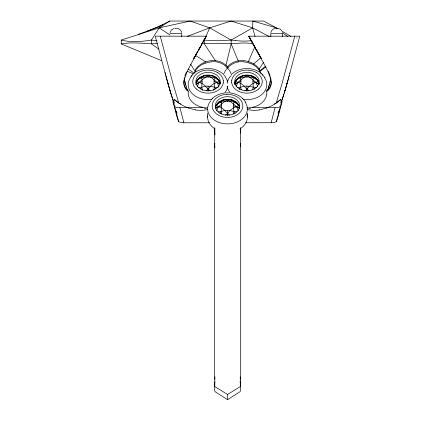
<?xml version="1.0" encoding="UTF-8"?>
<svg xmlns="http://www.w3.org/2000/svg" width="421" height="421" viewBox="0 0 421 421"><rect width="100%" height="100%" fill="white"/><g stroke="black" fill="none" stroke-linecap="round" stroke-linejoin="round"><path stroke-width="0.63" d="M202.622 90.347C200.559 86.331 203.148 81.811 201.638 77.627L203.406 75.691C209.769 73.775 219.178 76.18 220.251 83.684C217.81 72.933 199.617 72.559 196.086 82.758C197.781 75.564 206.695 74.654 212.752 75.691L214.515 77.627L219.378 80.679L219.378 81.164M216.72 78.174L216.72 77.69L214.515 77.627C213.005 81.811 215.599 86.331 213.536 90.347M214.589 379.342L214.715 129.21M221.851 114.033C220.125 110.197 222.551 105.887 221.067 101.914L222.83 99.977C229.334 97.972 239.107 100.666 239.733 108.502C235.144 106.402 232.071 102.093 227.503 99.903C222.356 98.961 216.189 102.25 215.331 107.692M221.514 105.897L218.399 106.771L215.273 108.502C219.857 106.392 222.941 102.098 227.503 99.903L232.176 99.977L233.944 101.914C232.455 105.887 234.886 110.197 233.16 114.033M240.575 379.326L240.649 127.6M241.275 89.747C239.549 85.91 241.975 81.6 240.491 77.627L242.254 75.691C248.622 73.775 258.031 76.18 259.099 83.684C256.663 72.586 237.197 72.586 234.76 83.684C235.713 75.917 245.322 74.401 251.605 75.691L253.368 77.627L258.226 80.679L258.226 81.164M255.573 78.174L255.573 77.69L253.368 77.627C251.884 81.6 254.31 85.91 252.584 89.747M240.649 146.519L240.691 144.635M255.037 36.411L252.632 27.86L252.826 21.05L276.365 27.86L278.044 28.849M194.713 73.08L195.518 69.686A10.004 9.904 1.2 0 1 196.275 68.344C203.769 58.893 220.672 57.361 228.208 67.692M214.757 127.61L214.942 134.941M240.617 133.141L240.68 128.679M252.921 81.611L256.036 82.484L259.162 84.216C254.573 82.116 251.495 77.806 246.932 75.617C242.37 77.811 239.281 82.106 234.697 84.216L234.76 83.405M183.998 80.264C183.498 83.526 184.298 87.305 187.087 89.336A9.788 9.683 0.2 0 0 187.25 89.463L188.376 90.22M214.936 376.842L214.652 385.699A1.568 1.51 0 0 0 215.315 386.92L227.577 394.482L227.577 399.692L215.326 391.851L214.763 391.135A1.763 1.758 0 0 1 214.652 390.599A51.441 51.357 0 0 1 214.61 389.436L214.894 381.715M281.149 102.366L280.944 103.192L281.902 100.351M215.331 107.971C217.773 96.872 237.239 96.872 239.675 107.971L239.675 107.692M184.198 78.959L184.377 78.106M173.915 100.445L174.21 99.445L177.457 101.956M170.037 32.538L171.431 29.886L174.084 28.496M270.908 32.538C271.282 30.365 273.218 28.602 275.418 28.428M225.924 65.434L231.145 43.926L231.145 40.074L252.632 27.86L269.187 36.501M271.14 122.737L275.081 107.676L278.655 107.318L280.36 106.476A140.361 1.505 -75.2 0 1 282.091 101.487L278.07 116.749A125.532 1.347 -75.2 0 0 276.429 121.495L274.902 122.322L271.877 122.721L245.506 122.753M276.434 121.495L280.36 106.476M294.758 36.174L281.959 83.821L276.15 103.192L280.796 99.445L281.096 100.445M288.938 76.543L289.28 75.264M289.216 75.491L289.906 72.933M289.764 73.459L299.752 36.174L248.7 36.174L254.347 46.563M184.608 77.175L184.687 76.875M270.182 81.464L270.377 80.743M270.356 80.837L270.629 79.822M270.577 80.022L270.924 78.727M288.438 78.395L288.648 77.601M288.553 77.953L288.795 77.069M288.701 77.422L289.059 76.09M269.829 82.769L269.377 84.426M269.793 82.905L270.103 81.774M270.072 81.879L270.214 81.348M288.175 79.348L287.927 80.269M288.143 79.464L288.311 78.848M288.264 79.022L288.453 78.322M268.945 86.01L269.203 85.053M269.193 85.105L269.403 84.342M287.853 80.537L287.78 80.806L287.985 80.048M268.451 87.789L268.572 87.352M268.756 86.684L268.14 88.92M268.719 86.826L269.008 85.763M287.501 81.8L287.669 81.2M287.601 81.448L287.748 80.906M287.696 81.1L287.811 80.679M268.014 89.384L268.166 88.815M287.275 82.627L287.554 81.611M287.48 81.879L286.122 86.7L286.275 86.163M267.561 91.004L267.888 89.82M267.788 90.183C269.593 87.426 271.966 84.337 271.05 80.606M267.951 89.605L268.088 89.199M287.085 83.295L287.206 82.863M286.706 84.642L286.906 83.932M286.822 84.242L286.938 83.821M287.006 83.574L287.106 83.216M286.417 85.674L286.633 84.916M286.222 86.352L286.338 85.952M286.027 87.026L286.138 86.642M285.817 87.747L285.896 87.484M285.97 87.221L285.638 88.357M285.927 87.358L286.038 86.989M285.575 88.584L285.049 90.362M285.659 88.289L285.354 89.336M285.233 89.731L285.317 89.452M285.28 89.573L285.001 90.52M284.891 90.889L284.975 90.599M284.922 90.778L285.054 90.341M284.849 91.02L284.575 91.936M284.901 90.852L284.149 93.32M284.291 92.867L283.391 95.756M283.686 94.814L283.849 94.293M283.522 95.341L282.454 98.677M283.244 96.22L282.665 98.025M282.38 98.893L282.244 99.319M282.517 98.482L282.107 99.735M282.175 99.53L281.77 100.756M281.57 101.345L281.702 100.951M281.507 101.54L281.191 102.477M223.43 74.954C226.051 66.686 234.576 60.65 243.306 61.776M197.265 86.584L198.97 82.49L202.091 79.737L208.079 75.617C212.473 77.706 215.457 81.806 219.788 83.926L217.189 82.484L214.068 81.611M216.694 110.87L218.394 106.776L216.205 104.966C221.678 99.745 229.403 101.566 236.149 101.977L236.149 102.461M236.118 86.584L237.818 82.49L240.944 81.611M252.632 27.86L231.145 21.05L209.663 27.86L204.39 40.074L204.39 43.926L215.405 60.687M248.185 62.113L254.794 46.857M205.964 36.527L205.011 38.332M206.153 36.174L205.595 37.227M205.227 37.927L206.306 36.174L155.254 36.174L165.248 73.459M204.853 38.632L205.627 37.458M204.48 39.332L204.664 38.979M205.285 38.101L203.727 40.726M204.29 39.679L203.917 40.379M204.632 39.048L202.317 43.321M203.348 41.426L203.538 41.074M203.906 40.663L201.848 44.163M205.706 36.601L205.937 36.174L205.58 36.88M195.012 56.282L193.392 58.751M195.197 55.946L196.212 54.077M196.354 53.814L197.486 51.741M198.517 49.841L198.78 49.368M198.907 49.131L199.912 47.289M201.354 44.642L201.738 43.937M202.785 42.458L203.159 41.774M201.422 44.431L201.591 44.126M202.254 42.916L202.422 42.61M203.085 41.395L203.248 41.09M203.585 40.484L203.748 40.179M203.917 39.874L204.196 39.358M202.038 43.826L202.412 43.142M201.922 44.026L201.143 45.442M201.096 45.526L201.285 45.189M201.475 44.847L201.859 44.4M200.717 46.21L200.906 45.868M201.517 45.021L199.964 47.557M193.87 58.387L194.07 58.024M200.338 46.889L200.528 46.547M194.107 58.214L187.424 70.865L184.387 79.18A21.071 20.513 10.8 0 0 183.909 82.153C183.503 85.784 185.145 89.662 188.466 91.378M200.659 46.563L200.828 46.263M199.454 48.473L199.849 47.762M194.276 57.666L194.881 56.577M194.06 58.051L195.291 55.856M200.049 47.405L199.112 49.32M199.98 47.778L200.491 46.868M195.233 55.956L195.697 55.13M198.654 49.889L198.854 49.536M198.78 49.662L199.254 48.825M199.47 48.694L199.812 48.083M196.412 53.862L198.554 50.067M195.628 55.262L196.512 53.688M198.938 49.636L193.665 58.751L193.649 58.135M276.365 27.86L263.662 21.05L169.705 21.05L159.196 27.86L151.386 40.074L151.386 43.926L158.954 49.099M200.696 88.805L201.638 87.347C207.048 84.479 212.631 87.279 218.162 87.652M219.804 113.575L221.067 111.633C226.266 108.902 231.687 111.318 236.981 111.886M239.233 89.289L240.491 87.347C245.696 84.6 251.1 87.068 256.405 87.6M258.92 69.349L263.657 62.319M190.845 76.564L193.292 73.817M226.798 67.692C234.334 57.361 251.242 58.893 258.731 68.344A10.004 9.904 -1.2 0 1 259.494 69.686L260.294 73.08M211.253 99.603C214.436 95.893 219.13 93.82 223.893 93.067M191.823 75.317L192.181 74.959M212.389 98.44L212.716 98.104M253.589 64.087L260.909 57.514M280.796 99.445L278.039 101.614M232.139 73.817C239.433 67.444 250.858 66.886 259.073 71.817M259.31 71.381L265.356 66.313M268.04 89.241L267.956 89.31A9.788 9.683 -0.2 0 1 267.761 89.463L266.688 90.189M206.001 90.862L208.079 89.357L210.558 86.131L214.068 83.484L217.189 82.49L219.378 80.679M244.854 90.862L246.932 89.357L249.406 86.131L252.916 83.484L256.042 82.49L258.226 80.679M225.424 115.149L227.503 113.644L229.982 110.413L233.492 107.771L236.613 106.776L238.802 104.966L233.944 101.914M260.041 71.249L265.856 66.955M277.965 101.666L277.623 101.908M277.307 102.124L276.813 102.456M227.577 399.692L239.833 391.835L240.396 391.125A1.763 1.758 0 0 0 240.507 390.583A51.451 51.367 0 0 0 240.549 389.42L240.159 381.021M196.781 81.164L196.781 80.679C201.601 76.185 208.479 76.706 214.515 77.627M235.634 81.164L235.634 80.679C240.454 76.185 247.332 76.706 253.368 77.627M276.034 102.956L275.481 103.292M227.577 394.482L239.833 386.894A1.568 1.516 0 0 0 240.486 385.683L240.228 376.827M266.704 91.283C269.929 89.536 271.503 85.71 271.087 82.153A21.071 20.513 -10.8 0 0 270.619 79.18C267.593 67.955 260.399 58.435 255.358 48.115M275.339 103.377L275.06 103.54M274.639 103.782L274.213 104.019M195.939 71.817C204.148 66.886 215.573 67.444 222.867 73.817M210.158 90.862C206.316 88.2 204.169 83.069 198.97 82.49L195.849 84.216L198.97 82.49L202.091 81.611M234.697 84.216L237.818 82.484C243.017 83.074 245.169 88.194 249.006 90.862M257.268 51.273L257.541 51.12M146.276 31.591L158.391 26.833L169.705 21.05M158.391 26.833L162.738 24.792L152.334 29.212L138.504 34.306M203.427 63.903L205.506 63.087M187.329 36.385L209.663 27.86L231.145 40.074L235.528 40.621M266.635 108.039L259.657 109.844M161.68 60.692L121.248 43.926L121.248 40.074L159.196 27.86L190.155 21.05L209.663 27.86M121.248 43.926C133.252 41.579 145.44 44.121 157.47 43.573M201.743 43.737C214.742 42.684 227.793 44.337 240.759 43.095A59.098 38.774 -7.8 0 1 245.964 43.031L252.663 43.463M248.79 108.607L250.627 108.392M231.145 40.074L218.094 40.774L204.011 40.111M251.411 40.748L245.969 41.084A55.746 39.048 8.9 0 1 240.759 41.016L235.528 40.621M198.601 87.6L201.638 87.347M237.455 87.6L240.491 87.347M218.031 111.886L221.067 111.633M211.705 61.776C220.43 60.65 228.961 66.686 231.576 74.954M225.688 92.867L229.319 92.867M201.638 77.627L199.433 77.69L199.433 78.174M240.491 77.627L238.286 77.69L238.286 78.174M221.067 101.914L218.862 101.977L218.862 102.461M175.025 28.412L176.657 28.412M275.897 28.412L277.528 28.412M169.952 33.454L181.725 33.454L181.725 36.706M261.641 58.751L259.662 55.667M209.511 122.774L183.146 122.774L180.12 122.374L178.593 121.548A125.569 1.347 75.2 0 0 176.957 116.801L172.92 101.487A140.361 1.505 75.2 0 1 174.652 106.481L176.173 107.276L179.193 107.66L202.738 107.676M252.268 107.676L275.081 107.676M248.427 70.133L245.432 70.133A15.372 11.593 0 0 0 236.665 73.07A14.724 11.109 0 0 0 235.107 74.291A15.493 11.688 0 0 0 231.718 80.485M209.574 70.133L206.579 70.133A15.372 11.593 0 0 0 197.812 73.07A14.724 11.109 0 0 0 196.26 74.291A15.493 11.688 0 0 0 192.871 80.485A14.661 11.057 0 0 0 192.855 82.737A15.53 11.714 0 0 0 196.265 88.926M204.38 108.392L206.222 108.607M177.136 28.428C179.335 28.602 181.272 30.365 181.646 32.538M195.355 109.844L188.376 108.039M231.118 93.067C235.334 93.762 239.538 95.404 242.622 98.44M278.47 28.496L280.312 29.233L281.775 30.696M121.248 40.074C131.11 42.547 141.456 41.705 151.386 40.074A117.217 70.654 -24.2 0 0 156.986 40.537M233.492 105.897L236.607 106.771L239.733 108.502M218.394 106.776C223.593 107.355 225.745 112.481 229.582 115.149M249.506 63.087L251.579 63.903M187.024 71.202L193.66 73.954M180.798 104.019L180.372 103.782M179.951 103.54L179.667 103.377M281.959 31.159L290.911 36.443M195.291 55.251L205.758 61.976M178.251 102.492L177.699 102.124M159.196 27.86L170.063 35.043M188.15 69.055L194.097 73.117M282.444 32.585L287.506 36.527M186.919 89.199L187.135 89.878M235.634 80.679L237.818 82.484M196.781 80.679L198.97 82.484M260.462 72.765L262.046 74.154M174.21 99.445L178.862 103.192L173.052 83.821L160.248 36.174M262.83 74.959L263.183 75.317L261.72 73.817M242.291 98.104L243.406 99.245M243.759 99.603L245.559 102.161M224.33 75.317L225.314 76.564M253.368 87.347L254.631 89.289M233.944 111.633L235.202 113.575M214.515 87.347L215.463 88.805M190.566 64.197L195.097 71.317M264.167 76.564L264.983 77.874M254.184 45.5L254.5 46.026M257.578 52.057L258.594 53.862M257.473 51.878L256.052 49.357M257.884 52.604L258.989 54.562M256.552 50.246L256.757 50.609M258.904 54.409L259.383 55.262M259.11 54.772L259.778 55.956M259.72 55.856L260.167 56.656M255.894 49.32L255.158 47.762M260.125 56.577L260.562 57.356M260.531 57.303L260.736 57.666M255.2 48.083L254.289 46.21M254.858 47.231L255.058 47.584L254.1 45.868M260.936 58.024L261.141 58.387M253.837 45.642L252.463 43.163M253.726 45.189L253.91 45.526M253.347 44.505L253.537 44.847M252.968 43.826L253.158 44.163M252.611 42.716L252.816 43.089M252.2 41.963L252.405 42.337L252.074 41.732M252.595 43.142L252.784 43.484M249.848 37.664L249.616 37.237M250.079 38.085L250.316 38.511M249.037 36.174L249.385 36.811M252.221 42.458L253.268 43.931M253.437 44.237L253.684 44.694M253.868 45.031L254.468 46.131M254.689 46.542L255.363 47.778M256.1 49.131L256.636 50.11M256.747 50.32L257.01 50.794M257.136 51.03L257.52 51.741M257.641 51.962L259.052 54.546M259.304 55.009L259.557 55.477M251.916 41.9L252.305 42.61M252.037 42.116L251.658 41.426M251.532 41.19L249.995 38.332M250.716 39.679L250.905 40.027M250.342 38.979L250.532 39.332M250.158 38.632L248.858 36.174M249.785 37.927L249.043 36.527M256.042 82.49L257.741 86.584M231.145 43.926L238.365 61.308M236.613 106.776L238.318 110.87M217.189 82.49L218.888 86.584M173.957 102.829L174.062 103.198L173.862 102.366M174.062 103.192L173.694 102.108M173.705 102.145L173.105 100.351M173.568 101.735L173.305 100.951M173.242 100.756L172.763 99.319M173.042 100.151L172.905 99.735M172.836 99.53L171.242 94.551M172.342 98.025L171.468 95.283M171.321 94.809L170.994 93.767M171.173 94.33L170.884 93.404M270.072 76.038L269.998 75.801A49.462 48.91 6.4 0 0 268.298 71.233M170.915 93.504L170.842 93.273M170.873 93.362L170.11 90.852M170.679 92.731L170.758 92.994M170.521 92.215L170.605 92.499M170.473 92.062L170.279 91.41M170.321 91.557L169.931 90.257M170.073 90.741L170.158 91.02M169.958 90.341L170.042 90.626M169.963 90.362L169.174 87.679M169.774 89.731L169.884 90.105M169.689 89.452L169.805 89.841M169.574 89.057L169.652 89.315L169.563 89.015M169.421 88.531L169.521 88.878M169.342 88.268L169.437 88.584M168.874 86.642L169.189 87.747M169.037 87.221L169.116 87.484M168.963 86.952L169.074 87.336M168.674 85.952L168.889 86.7L168.4 84.995M168.574 85.605L168.689 86.016M168.437 85.131L168.584 85.631M168.363 84.868L168.474 85.258M168.432 85.1L168.095 83.905M168.19 84.242L168.305 84.658M168.142 84.084L167.679 82.432M167.99 83.537L168.068 83.821M187.282 90.41L187.45 91.004M187.119 89.82L187.334 90.594M168.021 83.647L167.774 82.774M270.319 76.875L270.482 77.485M186.292 86.826L186.966 89.263M167.558 81.99L167.705 82.511M167.505 81.8L167.6 82.148M186.314 86.91L185.803 85.053M167.453 81.611L167.569 82.027M167.379 81.342L167.511 81.821M167.258 80.906L167.411 81.464M185.608 84.342L185.877 85.331M167.158 80.537L167.311 81.1M167.216 80.748L166.911 79.632M166.979 79.895L167.084 80.269M185.372 83.484L185.629 84.426M185.119 82.548L185.414 83.621M184.993 82.079L185.145 82.637M166.79 79.195L166.937 79.732M166.648 78.659L166.837 79.369M184.824 81.469L185.024 82.2M184.577 80.553L184.872 81.632M184.14 78.938L184.63 80.743M166.5 78.127L166.663 78.716M166.311 77.422L166.569 78.369M166.163 76.885L166.39 77.717M166.127 76.748L166.216 77.069L165.874 75.806M165.569 74.659L165.953 76.09M164.969 72.433L165.648 74.97M179.93 107.676L183.882 122.785M174.652 106.476L178.593 121.548M270.729 78.532L270.919 79.574M214.868 147.924L214.71 144.082A2.294 1.642 0 0 1 214.873 143.482M240.691 144.561L240.691 144.071A2.294 1.642 0 0 0 240.596 143.624M282.596 36.706L282.596 33.454L270.824 33.454L270.824 36.706M258.631 81.632L258.631 81.911M257.715 79.964L257.715 80.243M256.378 78.459L256.378 78.738M254.684 77.18L254.684 77.459M252.689 76.175L252.689 76.459M251.605 75.691L251.605 76.175M250.474 75.485L250.474 75.764M248.122 75.133L248.122 75.412M247.38 113.065L247.38 117.222M246.932 74.991L246.932 77.096M246.932 86.126L246.932 91.104M245.738 75.133L245.738 75.412M243.385 75.485L243.385 75.764M242.254 75.691L242.254 76.175M241.17 76.175L241.17 76.459M239.175 77.18L239.175 77.459M239.207 105.918L239.207 106.197M238.802 104.966L238.802 105.45M238.286 104.25L238.286 104.529M237.481 78.459L237.481 78.738M236.955 102.745L236.955 103.024M236.144 79.964L236.144 80.243M235.228 81.632L235.228 81.911M235.26 101.466L235.26 101.745M233.266 100.461L233.266 100.745M232.176 99.977L232.176 100.461M231.05 99.772L231.05 100.051M228.698 99.419L228.698 99.698M227.503 87.789L227.503 88.831M227.503 99.277L227.503 101.377M227.503 110.413L227.503 115.391M226.314 99.419L226.314 99.698M223.961 99.772L223.961 100.051M222.83 99.977L222.83 100.461M221.746 100.461L221.746 100.745M219.783 81.632L219.783 81.911M219.751 101.466L219.751 101.745M218.862 79.964L218.862 80.243M218.052 102.745L218.052 103.024M217.531 78.459L217.531 78.738M216.72 104.25L216.72 104.529M216.205 104.966L216.205 105.45M215.831 77.18L215.831 77.459M215.805 105.918L215.805 106.197M213.836 76.175L213.836 76.459M212.752 75.691L212.752 76.175M211.621 75.485L211.621 75.764M209.269 75.133L209.269 75.412M208.079 74.991L208.079 77.096M208.079 86.126L208.079 91.104M207.632 113.065L207.632 117.222M206.885 75.133L206.885 75.412M204.532 75.485L204.532 75.764M203.406 75.691L203.406 76.175M202.317 76.175L202.317 76.459M200.322 77.18L200.322 77.459M198.628 78.459L198.628 78.738M197.296 79.964L197.296 80.243M196.375 81.632L196.375 81.911M167.937 83.437A18.766 0.653 73.9 0 1 167.558 82.074M177.115 113.207A33.717 1.626 73.6 0 1 176.136 110.928M173.899 102.329A8.736 6.562 -22.7 0 1 174.01 100.445M188.398 107.976A42.258 41.379 3.2 0 1 178.899 103.14M207.937 109.507A33.506 32.98 0 0 1 195.339 109.928M205.522 63.139A25.102 24.013 0 0 1 211.71 61.829M203.432 63.913A22.071 21.255 1.6 0 0 201.333 64.987L198.48 66.997L196.212 69.554A9.267 8.973 5.1 0 0 194.797 73.107M184.956 75.785A49.462 48.91 -6.4 0 1 186.35 72.065M287.454 82.074A18.766 0.653 -73.9 0 1 287.075 83.437M260.21 73.107A9.267 8.973 -5.1 0 0 258.783 69.565L256.531 66.997L253.679 64.976A22.071 21.255 -1.6 0 0 251.574 63.913M296.926 37.806A29.333 12.141 83.4 0 1 296.884 38.037M278.876 110.928A33.717 1.626 -73.6 0 1 277.949 113.091M281.002 100.445A8.736 6.562 22.7 0 1 281.112 102.329M276.108 103.14A42.258 41.379 -3.2 0 1 266.609 107.976M259.668 109.928A33.506 32.98 0 0 1 247.069 109.507M243.301 61.829A25.102 24.013 0 0 1 249.485 63.139M264.583 77.738A19.876 14.993 0 0 1 262.893 93.551A19.876 14.993 0 0 1 243.312 99.361M230.576 93.141A19.876 14.993 0 0 1 227.135 85.968M227.135 83.274A19.876 14.993 0 0 1 231.082 75.58M262.783 75.58A19.876 14.993 0 0 1 263.567 76.417M247.048 114.491A19.876 14.993 0 0 1 240.033 128.858M214.978 128.858A19.876 14.993 0 0 1 207.711 115.875M227.808 86.431A19.876 14.993 0 0 1 224.43 93.141M211.695 99.361A19.876 14.993 0 0 1 191.534 92.93A19.876 14.993 0 0 1 191.444 76.417M225.072 76.848A19.876 14.993 0 0 1 227.624 81.895M196.054 83.126A12.23 9.225 0 0 1 202.459 76.611M204.711 75.938A12.23 9.225 0 0 1 206.979 75.617M209.179 75.617A12.23 9.225 0 0 1 211.442 75.938M213.694 76.611A12.23 9.225 0 0 1 215.789 77.643M217.573 78.99A12.23 9.225 0 0 1 220.262 83.974M207.485 107.918A19.876 14.993 0 0 1 188.282 91.589M209.642 70.139A15.372 11.593 0 0 1 217.841 72.701M196.26 88.931A14.661 11.062 0 0 0 198.375 90.526A15.482 11.677 0 0 0 207.332 93.13A14.688 11.078 0 0 0 209.574 93.088A15.524 11.709 0 0 0 217.778 90.526A14.661 11.062 0 0 0 219.899 88.931A15.53 11.714 0 0 0 223.293 82.737M223.298 80.479A14.661 11.057 0 0 1 223.298 82.737M223.288 80.485A15.493 11.688 0 0 0 219.409 73.864A14.724 11.109 0 0 0 217.783 72.696M215.326 108.26A12.23 9.225 0 0 1 221.888 100.898M233.123 100.898A12.23 9.225 0 0 1 235.213 101.929M237.002 103.277A12.23 9.225 0 0 1 239.686 108.26M245.159 102.024A19.876 14.993 0 0 1 239.512 120.853A19.876 14.993 0 0 1 213.947 119.869A19.876 14.993 0 0 1 210.868 100.703M234.75 83.974A12.23 9.225 0 0 1 241.312 76.611M243.564 75.938A12.23 9.225 0 0 1 245.832 75.617M248.027 75.617A12.23 9.225 0 0 1 250.295 75.938M252.547 76.611A12.23 9.225 0 0 1 259.11 83.974M266.577 90.662A19.876 14.993 0 0 1 246.932 107.923M248.49 70.139A15.372 11.593 0 0 1 256.694 72.701M231.708 82.737A14.661 11.057 0 0 1 231.708 80.479M231.713 82.737A15.53 11.714 0 0 0 235.113 88.926A14.661 11.062 0 0 0 237.223 90.526A15.482 11.677 0 0 0 246.18 93.13A14.688 11.078 0 0 0 248.427 93.088A15.524 11.709 0 0 0 256.631 90.526A14.661 11.062 0 0 0 258.752 88.931M258.747 88.926A15.53 11.714 0 0 0 262.146 82.737A14.661 11.057 0 0 0 262.151 80.479A15.493 11.688 0 0 0 258.257 73.864A14.724 11.109 0 0 0 256.636 72.696M226.756 94.378L226.009 94.42A15.372 11.593 0 0 0 217.236 97.351A14.724 11.109 0 0 0 215.684 98.577A15.493 11.688 0 0 0 212.295 104.766A14.661 11.057 0 0 0 212.284 107.023A15.53 11.714 0 0 0 215.689 113.212A14.661 11.062 0 0 0 217.799 114.812A15.482 11.677 0 0 0 226.756 117.417A14.688 11.078 0 0 0 229.003 117.375A15.524 11.709 0 0 0 237.207 114.812A14.661 11.062 0 0 0 239.328 113.217A15.53 11.714 0 0 0 242.722 107.023A14.661 11.057 0 0 0 242.728 104.766A15.493 11.688 0 0 0 238.833 98.151A14.724 11.109 0 0 0 237.207 96.977A15.372 11.593 0 0 0 229.003 94.425L226.756 94.378M201.038 89.152A12.23 9.225 0 0 0 220.262 82.437A12.23 9.225 0 0 0 202.938 73.238A12.23 9.225 0 0 0 201.038 89.152M220.462 113.438A12.23 9.225 0 0 0 239.686 106.724A12.23 9.225 0 0 0 222.367 97.525A12.23 9.225 0 0 0 220.462 113.438M239.886 89.152A12.23 9.225 0 0 0 259.11 82.437A12.23 9.225 0 0 0 241.791 73.238A12.23 9.225 0 0 0 239.886 89.152"/></g></svg>
